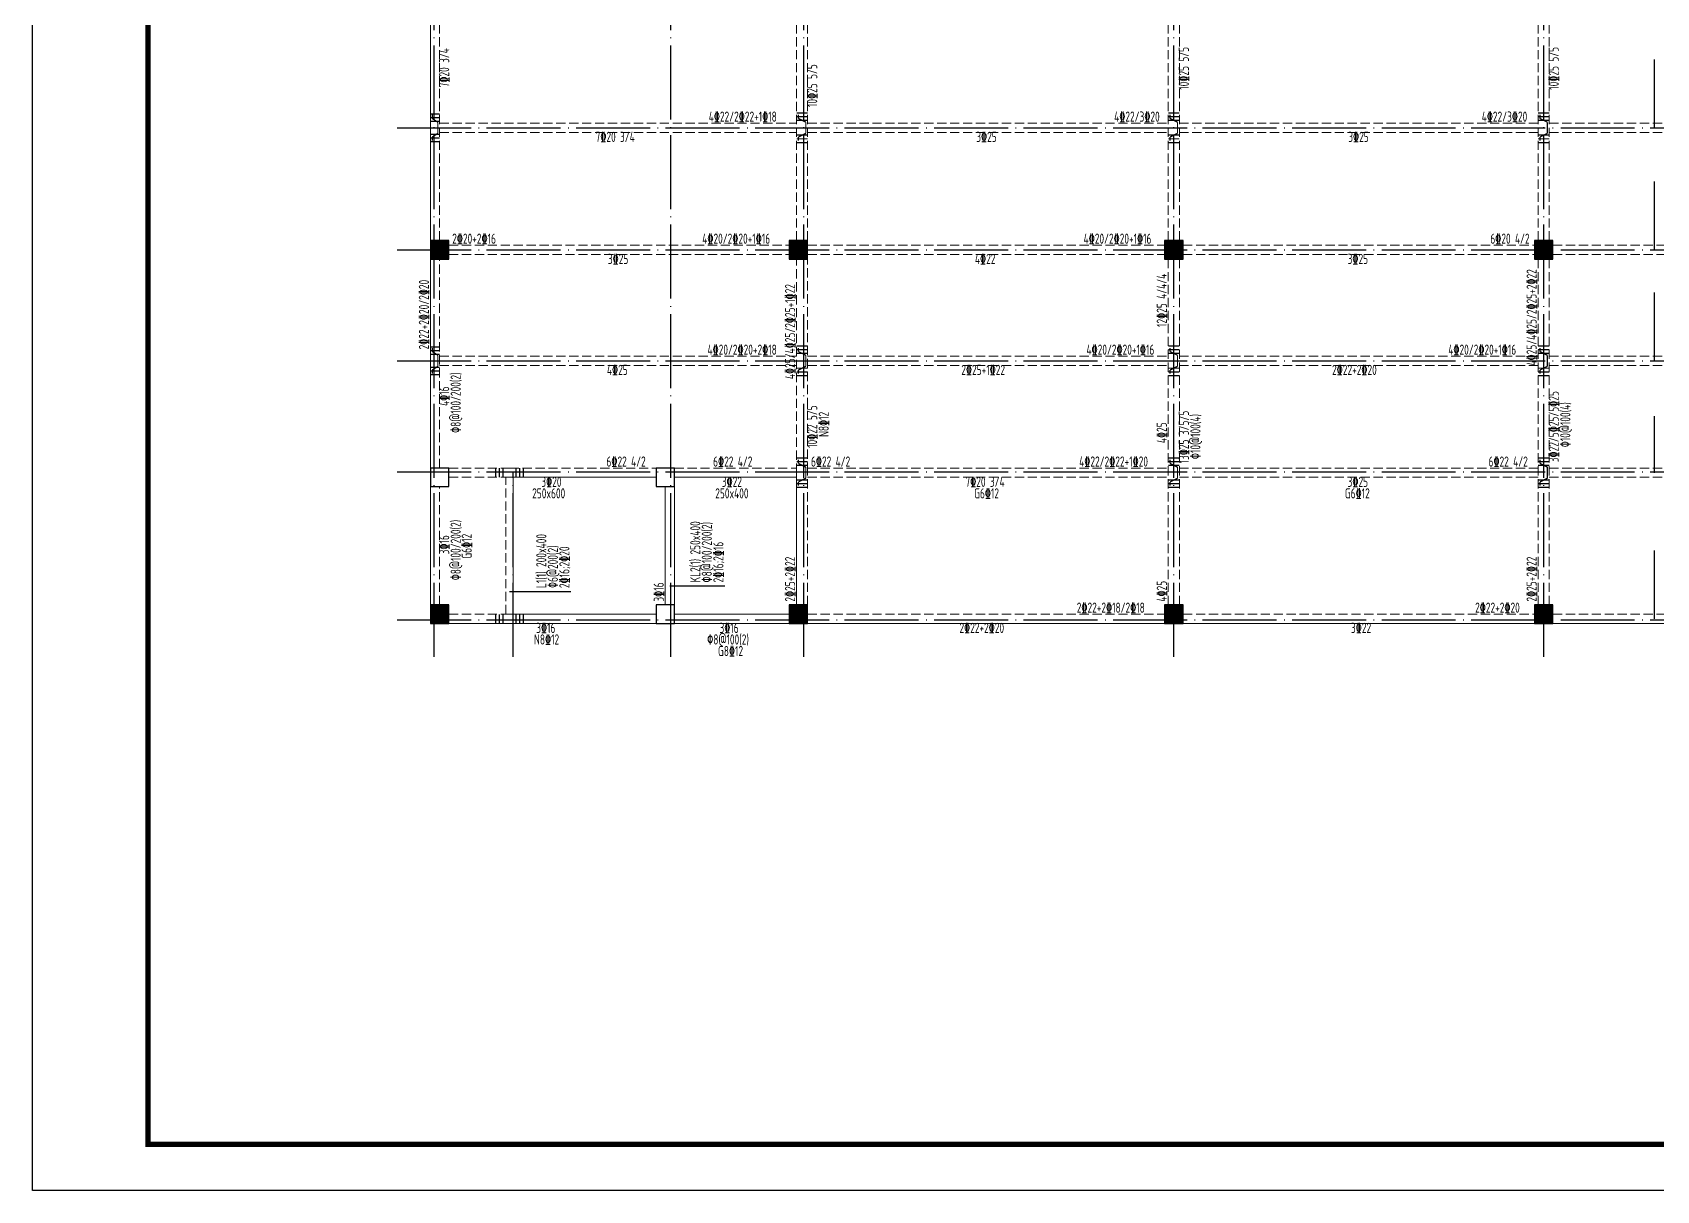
# Model space of a CAD drawing. Extents: x -2331248 to -1198620, y -977263 to -545844.
# Drawn here: x -1576722 to -1532812, y -855128 to -823822 of the extents above; entities that cross this region are included whole.
import ezdxf

# ---------------------------------------------------------------- set-up
doc = ezdxf.new("R2010")
doc.units = 0
doc.header["$LTSCALE"] = 1000
doc.header["$MEASUREMENT"] = 0
for name, pattern in [('DASH', [0.35, 0.25, -0.1]), ('DOTE', [2.42, 2, -0.2, 0.02, -0.2]), ('线型3', [500, 300, -200])]:
    doc.linetypes.add(name, pattern=pattern)
for name, color, linetype in [('DOTE', 1, 'DOTE'), ('PUB_TITLE', 4, 'CONTINUOUS'), ('S_BEAMDIMMASS', 2, 'CONTINUOUS'), ('柱涂实', 54, 'CONTINUOUS')]:
    doc.layers.add(name, color=color, linetype=linetype)
for name, color, linetype, lineweight in [('S_Beam', 4, 'CONTINUOUS', 18), ('S_BeamDash', 134, '线型3', 18), ('S_BeamDimLocal', 7, 'CONTINUOUS', 25), ('S_BeamDimLocalVer', 7, 'CONTINUOUS', 25), ('S_BeamDimMassVer', 2, 'CONTINUOUS', 25), ('S_Cl', 2, 'CONTINUOUS', 9), ('S_SubBeamHanger', 1, 'CONTINUOUS', 40), ('S_SubBeamHoop', 1, 'CONTINUOUS', 40)]:
    doc.layers.add(name, color=color, linetype=linetype, lineweight=lineweight)
doc.styles.add('TSSD_REIN', font='Tssdeng.shx', dxfattribs={"width": 0.7, "bigfont": 'hztxt.shx'})

msp = doc.modelspace()

# ---------------------------------------------------------------- hatches: boundary and pattern name
at = {"layer": '柱涂实'}
for points in [[(-1565463, -829947.1), (-1565463, -829447.1), (-1565963, -829447.1), (-1565963, -829947.1)], [(-1555763, -829947.1), (-1555763, -829447.1), (-1556263, -829447.1), (-1556263, -829947.1)], [(-1545613, -829947.1), (-1545613, -829447.1), (-1546113, -829447.1), (-1546113, -829947.1)], [(-1535613, -829947.1), (-1535613, -829447.1), (-1536113, -829447.1), (-1536113, -829947.1)], [(-1565463, -839797.1), (-1565463, -839297.1), (-1565963, -839297.1), (-1565963, -839797.1)], [(-1555763, -839797.1), (-1555763, -839297.1), (-1556263, -839297.1), (-1556263, -839797.1)], [(-1545613, -839797.1), (-1545613, -839297.1), (-1546113, -839297.1), (-1546113, -839797.1)], [(-1535613, -839797.1), (-1535613, -839297.1), (-1536113, -839297.1), (-1536113, -839797.1)]]:
    msp.add_hatch(color=256, dxfattribs=at).paths.add_polyline_path(points)

# ---------------------------------------------------------------- linework, layer by layer
at = {"layer": 'DOTE'}
for p, q in [((-1565863, -840697.1), (-1565863, -788697.1)), ((-1559463, -840697.1), (-1559463, -788697.1)), ((-1555863, -840697.1), (-1555863, -788697.1)), ((-1545863, -840697.1), (-1545863, -788697.1)), ((-1535863, -840697.1), (-1535863, -788697.1)), ((-1566863, -826397.1), (-1504863, -826397.1)), ((-1566863, -829697.1), (-1504863, -829697.1)), ((-1566863, -832697.1), (-1504863, -832697.1)), ((-1566863, -835697.1), (-1504863, -835697.1)), ((-1563723, -840697.1), (-1563723, -835697.1)), ((-1566863, -839697.1), (-1504863, -839697.1))]:
    msp.add_line(p, q, dxfattribs=at)
at = {"layer": 'PUB_TITLE'}
msp.add_lwpolyline([(-1576722.5, -855128), (-1576722.5, -780878), (-1471597.5, -780878), (-1471597.5, -855128)], close=True, dxfattribs=at)
at = {"layer": 'PUB_TITLE', "const_width": 150}
msp.add_lwpolyline([(-1573597.5, -782128), (-1472847.5, -782128), (-1472847.5, -853878), (-1573597.5, -853878)], close=True, dxfattribs=at)
at = {"layer": 'S_Beam', "ltscale": 1}
for p, q in [((-1565963, -829447.1), (-1565963, -819947.1)), ((-1565963, -835597.1), (-1565963, -829947.1)), ((-1563823, -835847.1), (-1559863, -835847.1)), ((-1563723, -839547.1), (-1563723, -835847.1)), ((-1559363, -835847.1), (-1556063, -835847.1)), ((-1556063, -839297.1), (-1556063, -835722.1)), ((-1565963, -839297.1), (-1565963, -836097.1)), ((-1559613, -839297.1), (-1559613, -836097.1)), ((-1559363, -839297.1), (-1559363, -836097.1)), ((-1563823, -839547.1), (-1559863, -839547.1)), ((-1559363, -839547.1), (-1556263, -839547.1)), ((-1565463, -839797.1), (-1563823, -839797.1)), ((-1563823, -839797.1), (-1559863, -839797.1)), ((-1559363, -839797.1), (-1556263, -839797.1)), ((-1555763, -839797.1), (-1546113, -839797.1)), ((-1545613, -839797.1), (-1536113, -839797.1)), ((-1535613, -839797.1), (-1526113, -839797.1))]:
    msp.add_line(p, q, dxfattribs=at)
at = {"layer": 'S_BeamDash', "linetype": 'DASH', "ltscale": 1}
for p, q in [((-1565713, -829447.1), (-1565713, -819947.1)), ((-1556063, -829447.1), (-1556063, -819947.1)), ((-1555763, -829447.1), (-1555763, -819947.1)), ((-1546013, -829447.1), (-1546013, -819947.1)), ((-1545713, -829447.1), (-1545713, -819947.1)), ((-1536013, -829447.1), (-1536013, -819947.1)), ((-1535713, -829447.1), (-1535713, -819947.1)), ((-1565713, -826272.1), (-1556063, -826272.1)), ((-1555763, -826272.1), (-1546013, -826272.1)), ((-1545713, -826272.1), (-1536013, -826272.1)), ((-1535713, -826272.1), (-1526013, -826272.1)), ((-1565713, -826522.1), (-1556063, -826522.1)), ((-1555763, -826522.1), (-1546013, -826522.1)), ((-1545713, -826522.1), (-1536013, -826522.1)), ((-1535713, -826522.1), (-1526013, -826522.1)), ((-1565463, -829572.1), (-1556263, -829572.1)), ((-1565463, -829822.1), (-1556263, -829822.1)), ((-1555763, -829572.1), (-1546113, -829572.1)), ((-1555763, -829822.1), (-1546113, -829822.1)), ((-1545613, -829572.1), (-1536113, -829572.1)), ((-1545613, -829822.1), (-1536113, -829822.1)), ((-1535613, -829572.1), (-1526113, -829572.1)), ((-1535613, -829822.1), (-1526113, -829822.1)), ((-1565713, -835597.1), (-1565713, -829947.1)), ((-1556063, -835722.1), (-1556063, -829947.1)), ((-1555763, -835697.1), (-1555763, -829947.1)), ((-1546013, -839297.1), (-1546013, -829947.1)), ((-1545713, -839297.1), (-1545713, -829947.1)), ((-1536013, -839297.1), (-1536013, -829947.1)), ((-1535713, -839297.1), (-1535713, -829947.1)), ((-1565713, -832572.1), (-1556063, -832572.1)), ((-1565713, -832822.1), (-1556063, -832822.1)), ((-1555763, -832572.1), (-1546013, -832572.1)), ((-1555763, -832822.1), (-1546013, -832822.1)), ((-1545713, -832572.1), (-1536013, -832572.1)), ((-1545713, -832822.1), (-1536013, -832822.1)), ((-1535713, -832572.1), (-1526013, -832572.1)), ((-1535713, -832822.1), (-1526013, -832822.1)), ((-1565463, -835597.1), (-1563823, -835597.1)), ((-1563823, -835597.1), (-1559863, -835597.1)), ((-1559363, -835597.1), (-1556063, -835597.1)), ((-1555763, -835597.1), (-1546013, -835597.1)), ((-1545713, -835597.1), (-1536013, -835597.1)), ((-1535713, -835597.1), (-1526013, -835597.1)), ((-1565463, -835847.1), (-1563823, -835847.1)), ((-1563923, -839547.1), (-1563923, -835847.1)), ((-1555763, -839297.1), (-1555763, -835697.1)), ((-1555763, -835847.1), (-1546013, -835847.1)), ((-1545713, -835847.1), (-1536013, -835847.1)), ((-1535713, -835847.1), (-1526013, -835847.1)), ((-1565713, -839297.1), (-1565713, -836097.1)), ((-1565463, -839547.1), (-1563823, -839547.1)), ((-1555763, -839547.1), (-1546113, -839547.1)), ((-1545613, -839547.1), (-1536113, -839547.1)), ((-1535613, -839547.1), (-1526113, -839547.1))]:
    msp.add_line(p, q, dxfattribs=at)
at = {"layer": 'S_BEAMDIMMASS'}
for p, q in [((-1532863, -826397.1), (-1532863, -824553.3)), ((-1532863, -829697.1), (-1532863, -827853.3)), ((-1532863, -832697.1), (-1532863, -830853.3)), ((-1532863, -835722.1), (-1532863, -834190.8)), ((-1532863, -839672.1), (-1532863, -837828.3))]:
    msp.add_line(p, q, dxfattribs=at)
at = {"layer": 'S_BeamDimMassVer'}
for p, q in [((-1563823, -838930.6), (-1562164.3, -838930.6)), ((-1559488, -838778.8), (-1558000.9, -838778.8))]:
    msp.add_line(p, q, dxfattribs=at)
at = {"layer": 'S_Cl', "ltscale": 1}
for points in [[(-1565463, -829947.1), (-1565463, -829447.1), (-1565963, -829447.1), (-1565963, -829947.1)], [(-1555763, -829947.1), (-1555763, -829447.1), (-1556263, -829447.1), (-1556263, -829947.1)], [(-1545613, -829947.1), (-1545613, -829447.1), (-1546113, -829447.1), (-1546113, -829947.1)], [(-1535613, -829947.1), (-1535613, -829447.1), (-1536113, -829447.1), (-1536113, -829947.1)], [(-1565463, -836097.1), (-1565463, -835597.1), (-1565963, -835597.1), (-1565963, -836097.1)], [(-1559363, -836097.1), (-1559363, -835597.1), (-1559863, -835597.1), (-1559863, -836097.1)], [(-1565463, -839797.1), (-1565463, -839297.1), (-1565963, -839297.1), (-1565963, -839797.1)], [(-1559363, -839797.1), (-1559363, -839297.1), (-1559863, -839297.1), (-1559863, -839797.1)], [(-1555763, -839797.1), (-1555763, -839297.1), (-1556263, -839297.1), (-1556263, -839797.1)], [(-1545613, -839797.1), (-1545613, -839297.1), (-1546113, -839297.1), (-1546113, -839797.1)], [(-1535613, -839797.1), (-1535613, -839297.1), (-1536113, -839297.1), (-1536113, -839797.1)]]:
    msp.add_lwpolyline(points, close=True, dxfattribs=at)
at = {"layer": 'S_SubBeamHanger', "linetype": 'Continuous', "ltscale": 1, "const_width": 35}
for points in [[(-1565913, -826147.1), (-1565913, -826047.1)], [(-1565763, -826247.1), (-1565913, -826147.1)], [(-1565763, -826547.1), (-1565763, -826247.1)], [(-1556013, -826147.1), (-1556013, -826047.1)], [(-1555813, -826247.1), (-1556013, -826147.1)], [(-1555813, -826547.1), (-1555813, -826247.1)], [(-1545963, -826147.1), (-1545963, -826047.1)], [(-1545763, -826247.1), (-1545963, -826147.1)], [(-1545763, -826547.1), (-1545763, -826247.1)], [(-1535963, -826147.1), (-1535963, -826047.1)], [(-1535763, -826247.1), (-1535963, -826147.1)], [(-1535763, -826547.1), (-1535763, -826247.1)], [(-1565913, -826647.1), (-1565763, -826547.1)], [(-1565913, -826747.1), (-1565913, -826647.1)], [(-1556013, -826647.1), (-1555813, -826547.1)], [(-1556013, -826747.1), (-1556013, -826647.1)], [(-1545963, -826647.1), (-1545763, -826547.1)], [(-1545963, -826747.1), (-1545963, -826647.1)], [(-1535963, -826647.1), (-1535763, -826547.1)], [(-1535963, -826747.1), (-1535963, -826647.1)], [(-1565913, -832447.1), (-1565913, -832347.1)], [(-1565763, -832547.1), (-1565913, -832447.1)], [(-1565763, -832847.1), (-1565763, -832547.1)], [(-1556013, -832447.1), (-1556013, -832347.1)], [(-1555813, -832547.1), (-1556013, -832447.1)], [(-1555813, -832847.1), (-1555813, -832547.1)], [(-1545963, -832447.1), (-1545963, -832347.1)], [(-1545763, -832547.1), (-1545963, -832447.1)], [(-1545763, -832847.1), (-1545763, -832547.1)], [(-1535963, -832447.1), (-1535963, -832347.1)], [(-1535763, -832547.1), (-1535963, -832447.1)], [(-1535763, -832847.1), (-1535763, -832547.1)], [(-1565913, -832947.1), (-1565763, -832847.1)], [(-1565913, -833047.1), (-1565913, -832947.1)], [(-1556013, -832947.1), (-1555813, -832847.1)], [(-1556013, -833047.1), (-1556013, -832947.1)], [(-1545963, -832947.1), (-1545763, -832847.1)], [(-1545963, -833047.1), (-1545963, -832947.1)], [(-1535963, -832947.1), (-1535763, -832847.1)], [(-1535963, -833047.1), (-1535963, -832947.1)], [(-1556013, -835472.1), (-1556013, -835372.1)], [(-1555813, -835572.1), (-1556013, -835472.1)], [(-1555813, -835872.1), (-1555813, -835572.1)], [(-1545963, -835472.1), (-1545963, -835372.1)], [(-1545763, -835572.1), (-1545963, -835472.1)], [(-1545763, -835872.1), (-1545763, -835572.1)], [(-1535963, -835472.1), (-1535963, -835372.1)], [(-1535763, -835572.1), (-1535963, -835472.1)], [(-1535763, -835872.1), (-1535763, -835572.1)], [(-1556013, -835972.1), (-1555813, -835872.1)], [(-1556013, -836072.1), (-1556013, -835972.1)], [(-1545963, -835972.1), (-1545763, -835872.1)], [(-1545963, -836072.1), (-1545963, -835972.1)], [(-1535963, -835972.1), (-1535763, -835872.1)], [(-1535963, -836072.1), (-1535963, -835972.1)]]:
    msp.add_lwpolyline(points, dxfattribs=at)
at = {"layer": 'S_SubBeamHoop', "linetype": 'Continuous', "ltscale": 1, "const_width": 35}
for points in [[(-1565963, -826022.1), (-1565713, -826022.1)], [(-1565963, -826122.1), (-1565713, -826122.1)], [(-1565963, -826222.1), (-1565713, -826222.1)], [(-1556063, -825997.1), (-1555763, -825997.1)], [(-1556063, -826097.1), (-1555763, -826097.1)], [(-1556063, -826197.1), (-1555763, -826197.1)], [(-1546013, -825997.1), (-1545713, -825997.1)], [(-1546013, -826097.1), (-1545713, -826097.1)], [(-1546013, -826197.1), (-1545713, -826197.1)], [(-1536013, -825997.1), (-1535713, -825997.1)], [(-1536013, -826097.1), (-1535713, -826097.1)], [(-1536013, -826197.1), (-1535713, -826197.1)], [(-1565963, -826572.1), (-1565713, -826572.1)], [(-1565963, -826672.1), (-1565713, -826672.1)], [(-1565963, -826772.1), (-1565713, -826772.1)], [(-1556063, -826597.1), (-1555763, -826597.1)], [(-1556063, -826697.1), (-1555763, -826697.1)], [(-1556063, -826797.1), (-1555763, -826797.1)], [(-1546013, -826597.1), (-1545713, -826597.1)], [(-1546013, -826697.1), (-1545713, -826697.1)], [(-1546013, -826797.1), (-1545713, -826797.1)], [(-1536013, -826597.1), (-1535713, -826597.1)], [(-1536013, -826697.1), (-1535713, -826697.1)], [(-1536013, -826797.1), (-1535713, -826797.1)], [(-1565963, -832322.1), (-1565713, -832322.1)], [(-1565963, -832422.1), (-1565713, -832422.1)], [(-1565963, -832522.1), (-1565713, -832522.1)], [(-1556063, -832297.1), (-1555763, -832297.1)], [(-1556063, -832397.1), (-1555763, -832397.1)], [(-1556063, -832497.1), (-1555763, -832497.1)], [(-1546013, -832297.1), (-1545713, -832297.1)], [(-1546013, -832397.1), (-1545713, -832397.1)], [(-1546013, -832497.1), (-1545713, -832497.1)], [(-1536013, -832297.1), (-1535713, -832297.1)], [(-1536013, -832397.1), (-1535713, -832397.1)], [(-1536013, -832497.1), (-1535713, -832497.1)], [(-1565963, -832872.1), (-1565713, -832872.1)], [(-1565963, -832972.1), (-1565713, -832972.1)], [(-1556063, -832897.1), (-1555763, -832897.1)], [(-1556063, -832997.1), (-1555763, -832997.1)], [(-1546013, -832897.1), (-1545713, -832897.1)], [(-1546013, -832997.1), (-1545713, -832997.1)], [(-1536013, -832897.1), (-1535713, -832897.1)], [(-1536013, -832997.1), (-1535713, -832997.1)], [(-1565963, -833072.1), (-1565713, -833072.1)], [(-1556063, -833097.1), (-1555763, -833097.1)], [(-1546013, -833097.1), (-1545713, -833097.1)], [(-1536013, -833097.1), (-1535713, -833097.1)], [(-1564198, -835597.1), (-1564198, -835847.1)], [(-1564098, -835597.1), (-1564098, -835847.1)], [(-1563998, -835597.1), (-1563998, -835847.1)], [(-1563648, -835597.1), (-1563648, -835847.1)], [(-1563548, -835597.1), (-1563548, -835847.1)], [(-1563448, -835597.1), (-1563448, -835847.1)], [(-1556063, -835322.1), (-1555763, -835322.1)], [(-1556063, -835422.1), (-1555763, -835422.1)], [(-1556063, -835522.1), (-1555763, -835522.1)], [(-1546013, -835322.1), (-1545713, -835322.1)], [(-1546013, -835422.1), (-1545713, -835422.1)], [(-1546013, -835522.1), (-1545713, -835522.1)], [(-1536013, -835322.1), (-1535713, -835322.1)], [(-1536013, -835422.1), (-1535713, -835422.1)], [(-1536013, -835522.1), (-1535713, -835522.1)], [(-1556063, -835922.1), (-1555763, -835922.1)], [(-1556063, -836022.1), (-1555763, -836022.1)], [(-1546013, -835922.1), (-1545713, -835922.1)], [(-1546013, -836022.1), (-1545713, -836022.1)], [(-1536013, -835922.1), (-1535713, -835922.1)], [(-1536013, -836022.1), (-1535713, -836022.1)], [(-1556063, -836122.1), (-1555763, -836122.1)], [(-1546013, -836122.1), (-1545713, -836122.1)], [(-1536013, -836122.1), (-1535713, -836122.1)], [(-1564198, -839547.1), (-1564198, -839797.1)], [(-1564098, -839547.1), (-1564098, -839797.1)], [(-1563998, -839547.1), (-1563998, -839797.1)], [(-1563648, -839547.1), (-1563648, -839797.1)], [(-1563548, -839547.1), (-1563548, -839797.1)], [(-1563448, -839547.1), (-1563448, -839797.1)]]:
    msp.add_lwpolyline(points, dxfattribs=at)
at = {"layer": '柱涂实', "linetype": 'Continuous'}
for points in [[(-1565463, -829947.1), (-1565463, -829447.1), (-1565963, -829447.1), (-1565963, -829947.1)], [(-1555763, -829947.1), (-1555763, -829447.1), (-1556263, -829447.1), (-1556263, -829947.1)], [(-1545613, -829947.1), (-1545613, -829447.1), (-1546113, -829447.1), (-1546113, -829947.1)], [(-1535613, -829947.1), (-1535613, -829447.1), (-1536113, -829447.1), (-1536113, -829947.1)], [(-1565463, -836097.1), (-1565463, -835597.1), (-1565963, -835597.1), (-1565963, -836097.1)], [(-1559363, -836097.1), (-1559363, -835597.1), (-1559863, -835597.1), (-1559863, -836097.1)], [(-1565463, -839797.1), (-1565463, -839297.1), (-1565963, -839297.1), (-1565963, -839797.1)], [(-1559363, -839797.1), (-1559363, -839297.1), (-1559863, -839297.1), (-1559863, -839797.1)], [(-1555763, -839797.1), (-1555763, -839297.1), (-1556263, -839297.1), (-1556263, -839797.1)], [(-1545613, -839797.1), (-1545613, -839297.1), (-1546113, -839297.1), (-1546113, -839797.1)], [(-1535613, -839797.1), (-1535613, -839297.1), (-1536113, -839297.1), (-1536113, -839797.1)]]:
    msp.add_lwpolyline(points, close=True, dxfattribs=at)

# ---------------------------------------------------------------- texts
at = {"layer": 'S_BeamDimLocal', "style": 'TSSD_REIN', "width": 0.7}
for s, p in [('4%%13222/2%%13222+1%%13218', (-1558437.8, -826233.3)), ('4%%13222/3%%13220', (-1547475.9, -826233.3)), ('4%%13222/3%%13220', (-1537537.9, -826233.3)), ('7%%13220 3/4', (-1561498, -826780.8)), ('3%%13225', (-1551204.5, -826780.8)), ('3%%13225', (-1541145.5, -826780.8)), ('2%%13220+2%%13216', (-1565373.6, -829533.3)), ('4%%13220/2%%13220+1%%13216', (-1558612.7, -829533.3)), ('4%%13220/2%%13220+1%%13216', (-1548302.7, -829533.3)), ('6%%13220 4/2', (-1537305.1, -829533.3)), ('3%%13225', (-1561165.5, -830080.8)), ('4%%13222', (-1551239.7, -830080.8)), ('3%%13225', (-1541163.5, -830080.8)), ('4%%13220/2%%13220+2%%13218', (-1558471.3, -832533.3)), ('4%%13220/2%%13220+1%%13216', (-1548224.4, -832533.3)), ('4%%13220/2%%13220+1%%13216', (-1538441.4, -832533.3)), ('4%%13225', (-1561189.7, -833080.8)), ('2%%13225+1%%13222', (-1551608.7, -833080.8)), ('2%%13222+2%%13220', (-1541583.7, -833080.8)), ('6%%13222 4/2', (-1561203.5, -835558.3)), ('6%%13222 4/2', (-1558318.8, -835558.3)), ('6%%13222 4/2', (-1555673.6, -835558.3)), ('4%%13222/2%%13222+1%%13220', (-1548421.3, -835558.3)), ('6%%13222 4/2', (-1537353.5, -835558.3)), ('3%%13220', (-1562964.7, -836105.8)), ('3%%13222', (-1558084.7, -836105.8)), ('7%%13220 3/4', (-1551498, -836105.8)), ('3%%13225', (-1541164.7, -836105.8)), ('250x600', (-1563211.9, -836418.3)), ('250x400', (-1558261.9, -836418.3)), ('G6%%13212', (-1551260.9, -836418.3)), ('G6%%13212', (-1541235.9, -836418.3)), ('2%%13222+2%%13218/2%%13218', (-1548487.8, -839508.3)), ('2%%13222+2%%13220', (-1537716.8, -839508.3)), ('3%%13216', (-1563102.4, -840055.8)), ('3%%13216', (-1558147.4, -840055.8)), ('2%%13222+2%%13220', (-1551658.7, -840055.8)), ('3%%13222', (-1541072.7, -840055.8)), ('N8%%13212', (-1563160.9, -840368.3)), ('%%1308@100(2)', (-1558479.3, -840368.3)), ('G8%%13212', (-1558185.9, -840680.8))]:
    msp.add_text(s, height=275, dxfattribs=at).set_placement(p)
at = {"layer": 'S_BeamDimLocalVer', "style": 'TSSD_REIN', "width": 0.7}
for s, p in [('7%%13220 3/4', (-1565454.2, -825307.1)), ('10%%13225 5/5', (-1545454.2, -825370)), ('10%%13225 5/5', (-1535454.2, -825370)), ('10%%13225 5/5', (-1555504.2, -825836.9)), ('4%%13225/4%%13225/2%%13225+2%%13222', (-1536051.7, -832826.1)), ('2%%13222+2%%13220/2%%13220', (-1566001.7, -832389)), ('4%%13225/4%%13225/2%%13225+1%%13222', (-1556101.7, -833193.5)), ('12%%13225 4/4/4', (-1546051.7, -831782)), ('4%%13216', (-1565454.2, -833918.8)), ('%%1308@100/200(2)', (-1565141.7, -834648)), ('3%%13222/5%%13225/5%%13225', (-1535454.2, -835441.9)), ('%%13010@100(4)', (-1535141.7, -835035.4)), ('10%%13222 5/5', (-1555504.2, -835051)), ('N8%%13212', (-1555191.7, -834755.2)), ('13%%13225 3/5/5', (-1545454.2, -835471)), ('%%13010@100(4)', (-1545141.7, -835355.4)), ('4%%13225', (-1546051.7, -834923.8)), ('%%1308@100/200(2)', (-1565141.7, -838632)), ('3%%13216', (-1565454.2, -837930.5)), ('G6%%13212', (-1564845.7, -838045)), ('2%%13225+2%%13222', (-1556101.7, -839207.7)), ('2%%13225+2%%13222', (-1536051.7, -839207.7)), ('4%%13225', (-1546051.7, -839207.7)), ('3%%13216', (-1559651.7, -839207.7))]:
    msp.add_text(s, height=275, rotation=90, dxfattribs=at).set_placement(p)
at = {"layer": 'S_BeamDimMassVer', "style": 'TSSD_REIN', "width": 0.7}
for s, p in [('KL2(1) 250x400', (-1558664.7, -838689.5)), ('%%1308@100/200(2)', (-1558352.2, -838689.5)), ('L1(1) 200x400', (-1562828.1, -838841.2)), ('%%1306@200(2)', (-1562515.6, -838841.2)), ('2%%13216;2%%13220', (-1562203.1, -838841.2)), ('2%%13216;2%%13216', (-1558039.7, -838689.5))]:
    msp.add_text(s, height=275, rotation=90, dxfattribs=at).set_placement(p)

doc.saveas('drawing.dxf')
